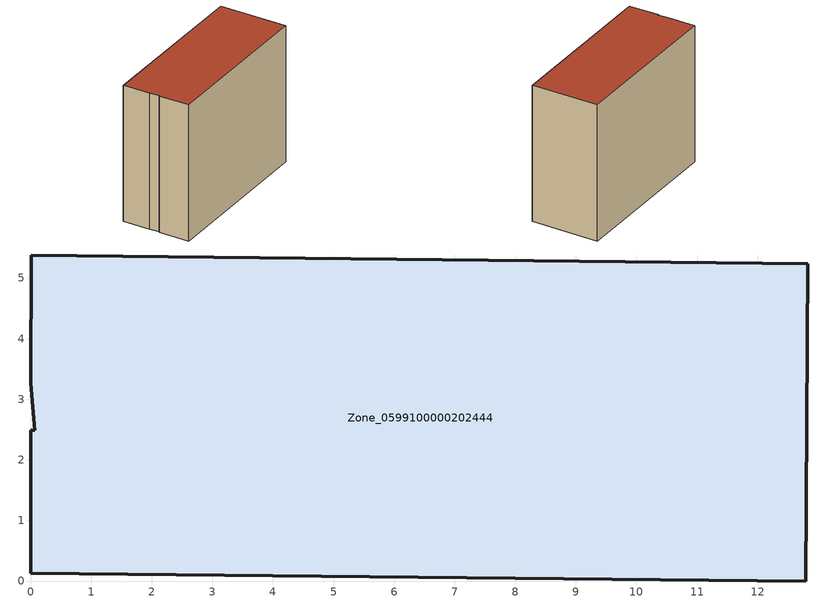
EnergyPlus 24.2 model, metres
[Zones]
Zone_0599100000202444
 floor ground (C_G): 0,0.13 0,2.49 0.07,2.49 0.01,3.26 0.01,5.38 12.83,5.24 12.8,0 z0
 wall outside (C_F): 0.01,5.38 0.01,3.26 0.07,2.49 0,2.49 0,0.13 12.8,0 12.83,5.24 0.01,5.38 z0:10.82
 roof outside (C_R): 0.01,3.26 0.07,2.49 0,2.49 0,0.13 12.8,0 12.83,5.24 0.01,5.38 z10.82
[BUILDING]
Pand.0599100000202444: North Axis=0; Terrain=City; Loads Convergence Tolerance Value=0.04; Temperature Convergence Tolerance Value=0.4; Solar Distribution=FullExterior; Maximum Number of Warmup Days=25; Minimum Number of Warmup Days=1
[Site:Location]
Rotterdam.The.Hague.AP_ZH_NLD Design_Conditions: Latitude=51.96; Longitude=4.45; Time Zone=1; Elevation=-4.5
[SITE:GROUNDTEMPERATURE:BUILDINGSURFACE]
18, 18, 18, 18, 18, 18, 18, 18, 18, 18, 18, 18
[MATERIAL] Thermal Absorptance=0.9; Solar Absorptance=0.7; Visible Absorptance=0.7
Name | Roughness | Thickness | Conductivity | Density | Specific Heat
G.TI.1946 | MediumSmooth | 0.15 | 1 | 540 | 1210
F.TI.1946 | Rough | 0.3 | 0.857143 | 1920 | 840
R.TI.1946 | MediumRough | 0.2 | 0.1 | 1500 | 1000
[CONSTRUCTION]
C_G: G.TI.1946
C_F: F.TI.1946
C_R: R.TI.1946
[ZONE]
Zone_0599100000202444: Type=1; Multiplier=1; Ceiling Height=Autocalculate; Volume=Autocalculate; Floor Area=autocalculate; Part of Total Floor Area=Yes
[ZONEINFILTRATION:DESIGNFLOWRATE]
Infil_Zone_0599100000202444: Zone or ZoneList or Space or SpaceList=Zone_0599100000202444; Schedule=AlwaysOn; Design Flow Rate Calculation Method=Flow/Area; Flow Rate per Floor Area=0.003; Constant Term Coefficient=1; Temperature Term Coefficient=0; Velocity Term Coefficient=0; Velocity Squared Term Coefficient=0
[HVACTEMPLATE:ZONE:IDEALLOADSAIRSYSTEM]
Zone_0599100000202444: Maximum Heating Supply Air Temperature=50; Minimum Cooling Supply Air Temperature=13; Maximum Heating Supply Air Humidity Ratio=0.0156; Minimum Cooling Supply Air Humidity Ratio=0.0077; Heating Limit=NoLimit; Cooling Limit=NoLimit; Dehumidification Control Type=ConstantSensibleHeatRatio; Cooling Sensible Heat Ratio=0.7; Dehumidification Setpoint=60; Humidification Control Type=None; Humidification Setpoint=30; Outdoor Air Method=None; Outdoor Air Flow Rate per Person=0.00944; Outdoor Air Flow Rate per Zone Floor Area=0; Outdoor Air Flow Rate per Zone=0; Demand Controlled Ventilation Type=None; Outdoor Air Economizer Type=NoEconomizer; Heat Recovery Type=None; Sensible Heat Recovery Effectiveness=0.7; Latent Heat Recovery Effectiveness=0.65
[ZONECONTROL:THERMOSTAT]
ThermostatControl_Zone_0599100000202444: Zone or ZoneList=Zone_0599100000202444; Control Type Schedule=DualSetpointControlType; Control 1=Thermostat_Zone_0599100000202444; Temperature Difference Between Cutout And Setpoint=0
[THERMOSTATSETPOINT:DUALSETPOINT]
Thermostat_Zone_0599100000202444: Heating Setpoint Temperature Schedule=HeatingSetpoint_Zone_0599100000202444; Cooling Setpoint Temperature Schedule=CoolingSetpoint_Zone_0599100000202444
[SCHEDULE:COMPACT]
HeatingSetpoint_Zone_0599100000202444: Through: 12/31, For: AllDays, Until: 24:00, 21
CoolingSetpoint_Zone_0599100000202444: Through: 12/31, For: AllDays, Until: 24:00, 24
DualSetpointControlType: Through: 12/31, For: AllDays, Until: 24:00, 4
AlwaysOn: Through: 12/31, For: AllDays, Until: 24:00, 1
